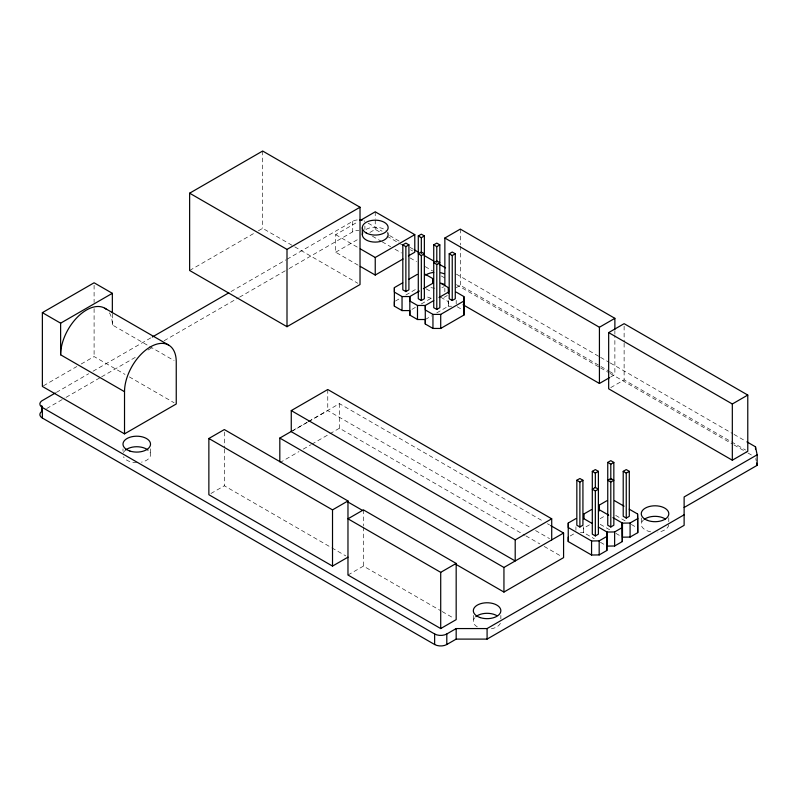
<?xml version="1.0" encoding="UTF-8"?>
<svg xmlns="http://www.w3.org/2000/svg" width="797" height="797" viewBox="0 0 797 797"><rect width="100%" height="100%" fill="white"/><g stroke="black" fill="none" stroke-linecap="round" stroke-linejoin="round"><path stroke-width="0.6" stroke-dasharray="3.98 2.99" d="M189.636 270.482L254.064 233.282M258.367 230.801L262.661 228.331L293.685 246.243M43.446 385.798L76.851 366.52M81.164 364.03L94.096 356.558L125.039 374.421M56.378 392.393L88.706 373.723M93.02 371.233L151.211 337.639M230.951 291.602L285.914 259.872M286.99 259.254L352.722 221.297A8.608 4.971 0 0 1 358.809 219.842M358.132 265.182L335.686 252.221L335.686 234.647L358.132 221.686M46.684 408.532L64.995 397.952M66.081 397.334L100.561 377.419M101.637 376.802L137.204 356.269M147.973 350.052L152.287 347.562M164.142 340.717L238.492 297.789M239.568 297.161L288.066 269.167M289.142 268.549L352.722 231.837A8.608 4.971 0 0 1 358.809 230.383M335.686 252.221L358.132 239.259M369.888 232.465L375.238 229.377L380.577 232.465M395.432 301.057L400.642 298.048M405.842 295.039L416.263 289.032M411.919 309.385L416.164 306.935M421.304 303.966L432.761 297.351M456.183 287.687L460.307 285.316L599.852 365.873M425.259 319.527L431.615 315.861M436.756 312.892L448.581 306.068L448.581 301.376M292.599 430.689L307.503 422.081M308.569 421.474L339.452 403.641L543.106 521.218M291.264 431.675L307.363 422.38M308.439 421.752L327.766 410.594L531.25 528.072M210.926 493.512L224.326 485.781L330.775 547.24M279.817 462.668L298.985 451.6M303.249 449.139L310.7 444.836M311.766 444.218L328.802 434.385M329.868 433.767L339.452 428.238L524.785 535.235M610.751 376.931L614.876 374.55L614.876 335.447M610.731 387.621L624.121 379.89L745.623 450.036M347.97 575.016L363.432 566.099L441.07 610.92M570.184 535.973L574.976 533.203M589.471 524.834L583.723 528.152L583.693 532.635L594.303 538.762M600.131 518.678L605.889 515.35M451.63 306.227L448.213 306.277L448.213 300.419M580.395 532.655L583.743 532.665L583.693 526.777M368.124 223.16L382.112 231.24M389.643 235.583L399.327 241.182M410.086 247.389L413.314 249.252M456.362 274.108L599.474 356.737M600.549 357.355L609.157 362.326M610.233 362.944L732.911 433.767M733.987 434.395L745.823 441.229M386.993 236.171L397.683 242.338M398.759 242.955L401.967 244.809M410.515 249.75L412.657 250.985M600.918 366.49L608.44 370.834M609.506 371.452L614.876 374.55M372.428 236.191L381.036 241.162M382.112 241.78L390.719 246.751M395.023 249.232L401.479 252.958M410.086 257.929L416.542 261.655M425.15 266.626L432.681 270.98M441.289 275.951L445.593 278.432M456.362 284.649L599.474 367.278M600.549 367.895L609.157 372.866M610.233 373.484L732.911 444.308M733.987 444.935L746.899 452.387M747.975 453.015L752.278 455.495M335.686 234.647L358.132 247.608M426.236 288.873L431.994 292.19M440.741 297.241L448.402 301.674L448.581 306.068M457.149 306.725L461.941 309.485M294.76 246.861L357.883 283.304M615.692 515.42L627.149 522.025M631.314 524.436L635.488 526.837M600.211 524.326L610.821 530.443M615.862 533.362L621.072 536.361M600.4 542.279L604.903 544.879M547.409 523.709L549.571 524.944M535.564 530.563L549.561 538.642M525.861 535.853L539.868 543.943M544.182 546.433L561.417 556.386M109.428 312.832A36.572 21.12 -60 0 1 112.347 324.937L148.561 345.848M149.627 346.456L174.115 360.603M129.303 376.891L174.115 402.764M331.841 547.858L345.828 555.927M442.156 611.548L454.011 618.392M755.745 458.494L756.214 460.776M668.783 517.761L668.783 522.443M641.296 517.93L641.296 523.788M624.121 326.122L624.121 342.003M624.121 343.228L624.121 379.89M614.876 330.556L614.876 334.222M575.932 526.797L575.932 530.304M500.855 615.404L500.855 618.91M473.318 615.404L473.318 621.252M460.307 229.098L460.307 244.988M460.307 246.203L460.307 285.316M456.193 300.31L456.193 303.826M444.856 288.125L444.856 291.792M375.238 211.813L375.238 218.836M375.238 220.012L375.238 229.377M364.896 225.979L364.896 229.496M363.432 509.881L363.432 525.771M363.432 526.986L363.432 566.099M352.722 221.297L352.722 231.837M339.452 403.641L339.452 428.238M327.766 389.514L327.766 410.594M262.661 151.031L262.661 228.331M224.326 432.014L224.326 447.894M224.326 449.119L224.326 485.781M150.523 448.831L150.523 454.688M122.987 448.831L122.987 451.172M112.347 313.998L112.347 324.937M94.096 285.236L94.096 302.452M94.096 308.608L94.096 356.558M364.05 220.869A8.608 4.971 0 0 1 364.896 221.297M668.783 524.785A13.768 7.95 0 0 1 657.764 532.077M650.651 531.818A13.768 7.95 0 0 1 643.568 519.893M447.356 295.358A13.768 7.95 0 0 1 441.887 297.998M431.356 298.257A13.768 7.95 0 0 1 425.528 295.896M443.969 286.771A13.768 7.95 0 0 1 441.887 287.458M434.863 288.175A13.768 7.95 0 0 1 429.185 287.129M150.055 452.626A13.768 7.95 0 0 1 141.458 462.16M136.755 462.639A13.768 7.95 0 0 1 123.455 456.751M123.455 452.626A13.768 7.95 0 0 1 124.83 450.713M500.386 623.314A13.768 7.95 0 0 1 490.653 628.933M477.343 626.88A13.768 7.95 0 0 1 475.161 617.277M366.112 229.377A12.911 7.452 0 0 1 386.415 230.921"/><path stroke-width="1.2" d="M456.193 292.11L463.864 296.544L464.043 314.984L440.711 328.454L432.95 328.444L425.279 324.01L425.299 319.507L417.489 319.517L409.827 315.094L409.847 310.581L402.037 310.591L394.366 306.168L394.385 301.655M402.724 282.796L394.385 287.607L394.366 292.11L402.037 296.544L409.797 296.554L419.342 291.044M568.261 523.021L568.241 527.504L591.563 540.974L599.175 540.874L606.846 536.441L606.656 531.838L606.846 550.498L599.175 554.921L591.563 555.031L568.241 541.562L568.261 523.021L575.932 518.598M568.241 541.562L568.261 537.078M591.384 509.672L583.723 514.095L583.693 518.578L592.181 523.48M606.846 500.745L599.175 505.178L599.155 509.662L608.699 515.171M746.899 441.847L755.506 446.818L757.15 454.798L684.125 496.949L684.125 525.343L487.087 639.104L456.173 639.104L446.798 644.514A8.608 4.971 0 0 1 434.634 644.514L42.371 418.046A8.608 4.971 0 0 1 41.633 411.511L42.371 411.023M189.636 193.193L262.661 151.031L360.025 207.24L360.025 284.539L287 326.7L189.636 270.482L189.636 193.193L287 249.401L360.025 207.24M124.521 433.857L124.521 391.696A36.572 21.12 -60 0 1 150.384 346.894A36.572 21.12 -60 0 1 176.247 361.828L176.247 403.989L124.521 433.857L42.371 386.425L42.371 312.643L94.096 282.786L112.347 293.316L112.347 312.783M42.371 312.643L60.622 323.183L112.347 293.316M55.302 393.011L41.633 400.971A8.608 4.971 0 0 0 42.371 407.506L434.634 633.974A8.608 4.971 0 0 0 446.798 633.974L456.173 628.564L487.087 628.564L684.125 514.802M152.287 337.021L228.799 292.848M360.274 220.45L375.238 211.813L414.789 234.647L414.789 252.221L408.373 255.917M360.274 248.843L375.238 257.491L414.789 234.647M402.824 244.858L405.872 243.105L408.911 244.858L408.911 289.829L405.872 291.582L402.824 289.829L402.824 244.858L405.872 246.612L408.911 244.858M418.286 235.932L421.324 234.179L424.363 235.932L424.363 298.755L421.324 300.509L418.286 298.755L418.286 235.932L421.324 237.695L424.363 235.932M360.274 266.407L375.238 275.055L403.033 259.005M444.856 285.685L444.856 238.024L460.307 229.098L614.876 318.332L614.876 329.33M433.737 244.858L436.786 243.105L439.824 244.858L439.824 307.682L436.786 309.435L433.737 307.682L433.737 244.858L436.786 246.612L439.824 244.858M421.324 255.538L424.363 253.785L421.324 252.031L418.286 253.785L421.324 255.538L421.324 300.509M449.199 253.785L452.238 252.031L455.276 253.785L455.276 298.755L452.238 300.509L449.199 298.755L449.199 253.785L452.238 255.538L455.276 253.785M408.971 279.189L417.299 274.377M436.786 264.465L439.824 262.711L436.786 260.948L433.737 262.711L436.786 264.465L436.786 309.435M423.386 288.713L433.13 283.084L432.95 278.691L425.279 274.268M433.737 300.579L425.259 305.48L417.489 305.46L409.827 301.037L409.847 296.524L409.827 315.094M439.037 297.52L448.581 292.011L448.402 287.617L440.741 283.194M347.97 557.173L332.518 566.099L208.864 494.708L208.864 438.489L224.326 429.563L347.97 500.954L347.97 575.016L440.711 628.564L456.173 619.638L456.173 563.429L363.432 509.881L347.97 518.807L440.711 572.346L456.173 563.429M425.279 324.01L425.299 305.45L425.279 309.963L432.95 314.387L440.711 314.407L464.043 300.937M291.264 410.594L515.201 539.888L515.201 560.968L291.264 431.675L291.264 410.594L327.766 389.514L551.713 518.807L551.713 539.888M279.817 461.433L279.817 438.071L291.533 431.307M444.856 238.024L599.424 327.258L614.876 318.332M608.669 332.598L624.121 323.672L747.775 395.063L747.775 451.281L732.323 460.208L608.669 388.816L608.669 332.598L732.323 403.989L747.775 395.063M208.864 438.489L332.518 509.881L347.97 500.954M463.097 304.773L599.424 383.477L609.725 377.529M576.839 480.262L579.887 478.509L582.926 480.262L582.926 525.233L579.887 526.996L576.839 525.233L576.839 480.262L579.887 482.026L582.926 480.262M592.301 471.346L595.339 469.582L598.388 471.346L598.388 534.159L595.339 535.913L592.301 534.159L592.301 471.346L595.339 473.099L598.388 471.346M607.752 462.419L610.801 460.656L613.839 462.419L613.839 525.233L610.801 526.996L607.752 525.233L607.752 462.419L610.801 464.173L613.839 462.419M623.214 471.346L626.253 469.582L629.301 471.346L629.301 516.317L626.253 518.07L623.214 516.317L623.214 471.346L626.253 473.099L629.301 471.346M595.339 490.942L598.388 489.189L595.339 487.435L592.301 489.189L595.339 490.942L595.339 535.913M610.801 482.026L613.839 480.262L610.801 478.509L607.752 480.262L610.801 482.026L610.801 526.996M515.201 539.888L551.713 518.807M279.817 438.071L503.943 567.464L563.579 533.034L563.579 557.631L503.943 592.061L455.456 564.067M607.025 532.047L614.636 531.948L622.298 527.524L622.108 522.912L622.298 541.571L614.636 545.995L607.025 546.104L607.025 532.047L598.318 527.026M612.933 517.622L622.477 523.131L630.088 523.021L637.759 518.598L637.57 513.985L629.231 509.183M622.477 523.131L622.477 537.178L630.088 537.078L637.759 532.645L637.759 518.598M684.125 507.49L757.15 465.338L757.15 454.798M414.39 249.879L418.694 252.36M424.074 255.468L433.757 261.057M439.137 264.166L445.593 267.892M614.656 500.765L624.031 506.175M550.647 525.572L563.579 533.034M104.776 308.2L168.675 345.091M347.701 501.851L362.784 510.568M60.622 323.183L60.622 354.804L124.521 391.696M756.682 463.057L757.15 465.338M637.759 532.645L637.57 513.985M464.043 314.984L463.864 296.544M755.506 446.818L755.506 449.159M732.323 403.989L732.323 460.208M630.088 523.021L630.088 537.078M626.253 473.099L626.253 518.07M622.298 527.524L622.298 541.571M614.636 531.948L614.636 545.995M610.801 464.173L610.801 479.973M606.846 536.441L606.846 550.498M599.424 327.258L599.424 383.477M599.175 505.178L599.175 511.026M599.175 540.874L599.175 554.921M595.339 473.099L595.339 487.684M591.563 540.974L591.563 555.031M583.723 514.095L583.723 518.787M579.887 482.026L579.887 526.996M503.943 567.464L503.943 592.061M487.087 628.564L487.087 639.104M456.173 628.564L456.173 639.104M452.238 255.538L452.238 300.509M448.402 287.617L448.402 293.475M446.798 633.974L446.798 644.514M440.711 314.407L440.711 328.454M440.711 572.346L440.711 628.564M436.786 246.612L436.786 262.412M434.634 633.974L434.634 644.514M432.95 278.691L432.95 283.373M432.95 314.387L432.95 328.444M421.324 237.695L421.324 253.496M417.489 305.46L417.489 319.517M405.872 246.612L405.872 291.582M402.037 296.544L402.037 310.591M394.385 287.607L394.366 306.168M375.238 257.491L375.238 275.055M362.326 227.623L362.326 234.647M332.518 509.881L332.518 566.099M287 249.401L287 326.7M42.371 406.331L42.371 418.046M41.633 405.653L41.633 411.511M60.622 354.804A36.572 21.12 -60 0 1 77.857 316.708A36.572 21.12 -60 0 1 106.589 309.475M359.925 219.882A8.608 4.971 0 0 1 362.097 220.221M425.558 275.134A13.768 7.95 0 0 1 433.717 272.425M440.821 272.783A13.768 7.95 0 0 1 444.009 273.75M440.821 283.324A13.768 7.95 0 0 1 444.009 284.29M644.275 519.325A13.768 7.95 0 0 1 665.365 519.026M125.468 450.126A13.768 7.95 0 0 1 148.033 450.126M475.799 616.699A13.768 7.95 0 0 1 496.82 615.633M387.701 232.724A12.911 7.452 0 0 1 375.238 242.099A12.911 7.452 0 0 1 362.765 232.724M480.202 617.595A13.768 7.95 0 0 0 500.855 610.711A13.768 7.95 0 0 0 480.202 603.827A13.768 7.95 0 0 0 480.202 617.595M129.871 451.032A13.768 7.95 0 0 0 150.523 444.148A13.768 7.95 0 0 0 129.871 437.264A13.768 7.95 0 0 0 129.871 451.032M647.423 520.371A13.768 7.95 0 0 0 668.783 514.244A13.768 7.95 0 0 0 648.917 506.623A13.768 7.95 0 0 0 647.423 520.371M366.112 232.893A12.911 7.452 0 0 0 387.701 229.556A12.911 7.452 0 0 0 371.9 220.42A12.911 7.452 0 0 0 366.112 232.893"/></g></svg>
